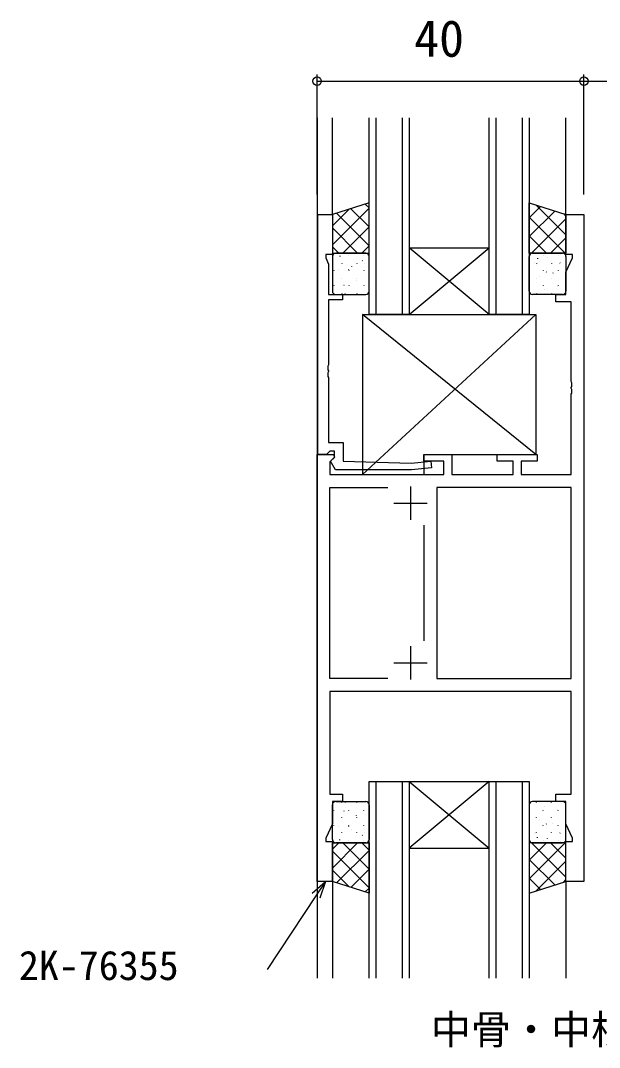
# Model space of a CAD drawing. Units: millimetres, scale not verified. Extents: x -437 to 438, y -681 to 679.
# Drawn here: x -98.4 to -11.7, y 120.7 to 274.7 of the extents above; entities that cross this region are included whole.
import ezdxf
from ezdxf.enums import TextEntityAlignment as Align

# ---------------------------------------------------------------- set-up
doc = ezdxf.new("R2010")
doc.units = ezdxf.units.MM
doc.header["$LTSCALE"] = 4
for name, color, linetype in [('0-1_USER1', 3, 'Continuous'), ('0-2_YKK_11', 7, 'Continuous'), ('0-3_YKK_12', 2, 'Continuous'), ('0-4_YKK_13', 4, 'Continuous'), ('0-6_YKK_D', 6, 'Continuous')]:
    doc.layers.add(name, color=color, linetype=linetype)
doc.styles.add('ＭＳ ゴシック', font='')
doc.styles.get('ＭＳ ゴシック').set_extended_font_data('MS Gothic')

msp = doc.modelspace()

# ---------------------------------------------------------------- linework, layer by layer
at = {"layer": '0-2_YKK_11'}
for p, q in [((-40.017, 204.815), (-40.017, 199.815)), ((-42.517, 202.315), (-37.517, 202.315)), ((-38.017, 199.042), (-38.017, 181.687)), ((-40.017, 180.915), (-40.017, 175.915)), ((-42.517, 178.415), (-37.517, 178.415))]:
    msp.add_line(p, q, dxfattribs=at)
for points in [[(-14.017, 245.615), (-14.017, 145.615), (-16.717, 145.615), (-16.717, 151.615), (-15.717, 151.615), (-15.717, 152.115), (-16.717, 154.259), (-16.717, 157.615), (-18.217, 157.615), (-18.217, 158.715), (-15.947, 158.715), (-15.947, 174.115), (-52.087, 174.115), (-52.087, 158.715), (-50.217, 158.715), (-50.217, 157.615), (-51.717, 157.615), (-51.717, 154.259), (-52.717, 152.115), (-52.717, 151.615), (-51.717, 151.615), (-51.717, 145.615), (-54.017, 145.615), (-54.017, 209.615), (-51.541, 209.615), (-51.38, 209.227), (-52.087, 208.52), (-52.087, 206.615), (-35.017, 206.615), (-35.017, 208.615), (-38.017, 208.615), (-38.017, 209.615), (-33.817, 209.615), (-33.817, 206.615), (-24.617, 206.615), (-24.617, 208.615), (-27.017, 208.615), (-27.017, 209.615), (-21.017, 209.615), (-21.017, 208.615)], [(-21.017, 208.615), (-23.417, 208.615), (-23.417, 206.615), (-15.947, 206.615), (-15.947, 218.656), (-15.827, 218.84), (-15.827, 219.39), (-15.947, 219.573), (-15.947, 219.656), (-15.827, 219.84), (-15.827, 220.39), (-15.947, 220.573), (-15.947, 232.515), (-18.217, 232.515), (-18.217, 233.615), (-16.717, 233.615), (-16.717, 236.97), (-15.717, 239.115), (-15.717, 239.615), (-16.717, 239.615), (-16.717, 245.615), (-14.017, 245.615)], [(-43.43, 176.045), (-52.087, 176.045), (-52.087, 204.685), (-43.43, 204.685)]]:
    msp.add_lwpolyline(points, dxfattribs=at)
for points in [[(-53.917, 209.615), (-53.917, 245.615), (-51.717, 245.615), (-51.717, 239.615), (-52.717, 239.615), (-52.717, 239.115), (-52.287, 238.193), (-52.287, 233.615), (-50.217, 233.615), (-50.217, 232.815), (-52.287, 232.815), (-52.287, 223.073), (-52.407, 222.89), (-52.407, 222.34), (-52.287, 222.156), (-52.287, 222.073), (-52.407, 221.89), (-52.407, 221.34), (-52.287, 221.156), (-52.287, 211.415), (-50.117, 211.415), (-50.117, 208.615), (-39.917, 208.315), (-36.967, 208.612), (-36.867, 207.617), (-39.867, 207.315), (-51.24, 207.315), (-51.991, 208.615), (-51.417, 209.188), (-51.417, 210.115), (-52.087, 210.115), (-52.287, 209.915), (-52.587, 209.615)], [(-36.087, 204.685), (-36.087, 176.045), (-15.947, 176.045), (-15.947, 204.685)]]:
    msp.add_lwpolyline(points, close=True, dxfattribs=at)
at = {"layer": '0-3_YKK_12'}
for p, q in [((-54.017, 260.115), (-54.017, 131.115)), ((-51.717, 245.615), (-51.717, 260.115)), ((-46.217, 230.615), (-46.217, 260.115)), ((-45.217, 260.115), (-45.217, 230.615)), ((-41.217, 230.615), (-41.217, 260.115)), ((-28.217, 230.615), (-28.217, 260.115)), ((-27.217, 260.115), (-27.217, 230.615)), ((-23.217, 230.615), (-23.217, 260.115)), ((-16.717, 245.615), (-16.717, 260.115)), ((-40.217, 240.615), (-28.217, 240.615)), ((-40.217, 230.615), (-28.217, 240.615)), ((-28.217, 230.615), (-40.217, 240.615)), ((-40.217, 230.615), (-28.217, 230.615)), ((-45.217, 160.615), (-45.217, 131.115)), ((-41.217, 131.115), (-41.217, 160.615)), ((-40.217, 160.615), (-28.217, 160.615)), ((-40.217, 160.615), (-28.217, 150.615)), ((-28.217, 160.615), (-40.217, 150.615)), ((-27.217, 160.615), (-27.217, 131.115)), ((-23.217, 131.115), (-23.217, 160.615)), ((-40.217, 150.615), (-28.217, 150.615)), ((-51.717, 145.615), (-51.717, 131.115)), ((-16.717, 145.615), (-16.717, 131.115))]:
    msp.add_line(p, q, dxfattribs=at)
for points in [[(-40.217, 260.115), (-40.217, 230.615), (-46.217, 230.615)], [(-22.217, 260.115), (-22.217, 230.615), (-28.217, 230.615)], [(-46.217, 131.115), (-46.217, 160.615), (-40.217, 160.615), (-40.217, 131.115)], [(-28.217, 131.115), (-28.217, 160.615), (-22.217, 160.615), (-22.217, 131.115)]]:
    msp.add_lwpolyline(points, dxfattribs=at)
at = {"layer": '0-4_YKK_13'}
for p, q in [((-51.717, 241.08), (-46.217, 246.58)), ((-51.717, 243.908), (-49.225, 246.4)), ((-48.937, 246.491), (-46.217, 243.771)), ((-46.787, 247.169), (-46.217, 246.599)), ((-22.217, 245.124), (-20.526, 246.815)), ((-21.185, 247.023), (-16.717, 242.555)), ((-51.088, 245.813), (-46.217, 240.942)), ((-22.217, 242.295), (-18.375, 246.137)), ((-22.217, 245.227), (-16.82, 239.83)), ((-21.854, 239.83), (-16.717, 244.967)), ((-17.055, 245.721), (-16.717, 245.383)), ((-51.717, 243.614), (-47.933, 239.83)), ((-50.138, 239.83), (-46.217, 243.751)), ((-22.217, 242.398), (-19.649, 239.83)), ((-19.026, 239.83), (-16.717, 242.139)), ((-51.717, 240.785), (-50.761, 239.83)), ((-47.31, 239.83), (-46.217, 240.923)), ((-51.717, 239.33), (-51.717, 234.115)), ((-51.536, 239.41), (-51.534, 239.403)), ((-51.502, 239.535), (-51.502, 239.497)), ((-46.717, 239.83), (-51.217, 239.83)), ((-50.619, 239.4), (-50.577, 239.337)), ((-49.259, 239.535), (-49.259, 239.497)), ((-47.241, 238.736), (-47.2, 238.674)), ((-47.017, 239.535), (-47.017, 239.497)), ((-46.217, 234.115), (-46.217, 239.33)), ((-22.217, 234.115), (-22.217, 239.33)), ((-21.717, 239.83), (-17.217, 239.83)), ((-21.003, 239.049), (-20.962, 238.986)), ((-20.107, 239.535), (-20.107, 239.497)), ((-19.498, 239.191), (-19.495, 239.184)), ((-17.864, 239.535), (-17.864, 239.497)), ((-17.526, 239.64), (-17.524, 239.633)), ((-16.717, 239.33), (-16.717, 234.115)), ((-51.502, 237.255), (-51.502, 237.217)), ((-50.808, 237.353), (-50.805, 237.346)), ((-50.291, 238.323), (-50.291, 238.286)), ((-49.284, 237.383), (-49.242, 237.32)), ((-49.259, 237.255), (-49.259, 237.217)), ((-48.836, 237.802), (-48.834, 237.795)), ((-48.048, 238.323), (-48.048, 238.286)), ((-47.017, 237.255), (-47.017, 237.217)), ((-46.877, 238.287), (-46.874, 238.28)), ((-21.369, 238.459), (-21.367, 238.452)), ((-21.138, 238.323), (-21.138, 238.286)), ((-20.107, 237.255), (-20.107, 237.217)), ((-18.896, 238.323), (-18.896, 238.286)), ((-17.864, 237.255), (-17.864, 237.217)), ((-17.626, 238.385), (-17.584, 238.323)), ((-16.798, 237.583), (-16.795, 237.576)), ((-50.291, 236.043), (-50.291, 236.006)), ((-48.107, 235.745), (-48.105, 235.738)), ((-48.048, 236.043), (-48.048, 236.006)), ((-21.138, 236.043), (-21.138, 236.006)), ((-20.628, 236.366), (-20.626, 236.359)), ((-19.668, 237.032), (-19.627, 236.969)), ((-18.896, 236.043), (-18.896, 236.006)), ((-18.669, 236.851), (-18.667, 236.844)), ((-51.502, 234.975), (-51.502, 234.937)), ((-49.979, 235.013), (-49.976, 235.006)), ((-49.259, 234.975), (-49.259, 234.937)), ((-47.017, 234.975), (-47.017, 234.937)), ((-20.107, 234.975), (-20.107, 234.937)), ((-19.9, 234.309), (-19.897, 234.302)), ((-17.928, 234.758), (-17.926, 234.751)), ((-17.864, 234.975), (-17.864, 234.937)), ((-51.217, 233.615), (-46.717, 233.615)), ((-50.291, 233.763), (-50.291, 233.726)), ((-49.838, 233.781), (-49.797, 233.718)), ((-48.048, 233.763), (-48.048, 233.726)), ((-17.217, 233.615), (-21.717, 233.615)), ((-21.138, 233.763), (-21.138, 233.726)), ((-18.896, 233.763), (-18.896, 233.726)), ((-47.217, 230.615), (-47.217, 206.615)), ((-21.217, 230.615), (-47.217, 206.615)), ((-21.217, 209.615), (-47.217, 230.615)), ((-38.017, 209.615), (-38.017, 206.615)), ((-38.017, 209.615), (-21.217, 209.615)), ((-47.217, 206.615), (-38.017, 206.615)), ((-51.717, 151.9), (-51.717, 157.115)), ((-51.217, 157.615), (-46.717, 157.615)), ((-50.291, 157.466), (-50.291, 157.503)), ((-49.838, 157.449), (-49.797, 157.511)), ((-48.048, 157.466), (-48.048, 157.503)), ((-46.217, 157.115), (-46.217, 151.9)), ((-22.217, 157.115), (-22.217, 151.9)), ((-17.217, 157.615), (-21.717, 157.615)), ((-21.138, 157.466), (-21.138, 157.503)), ((-18.896, 157.466), (-18.896, 157.503)), ((-16.717, 151.9), (-16.717, 157.115)), ((-51.502, 156.255), (-51.502, 156.292)), ((-49.979, 156.217), (-49.976, 156.224)), ((-49.259, 156.255), (-49.259, 156.292)), ((-47.017, 156.255), (-47.017, 156.292)), ((-20.107, 156.255), (-20.107, 156.292)), ((-19.9, 156.92), (-19.897, 156.927)), ((-17.928, 156.471), (-17.926, 156.478)), ((-17.864, 156.255), (-17.864, 156.292)), ((-51.502, 153.975), (-51.502, 154.012)), ((-50.291, 155.186), (-50.291, 155.223)), ((-49.259, 153.975), (-49.259, 154.012)), ((-48.107, 155.485), (-48.105, 155.492)), ((-48.048, 155.186), (-48.048, 155.223)), ((-47.017, 153.975), (-47.017, 154.012)), ((-21.138, 155.186), (-21.138, 155.223)), ((-20.628, 154.863), (-20.626, 154.87)), ((-20.107, 153.975), (-20.107, 154.012)), ((-19.668, 154.198), (-19.627, 154.26)), ((-18.896, 155.186), (-18.896, 155.223)), ((-18.669, 154.378), (-18.667, 154.386)), ((-17.864, 153.975), (-17.864, 154.012)), ((-50.808, 153.876), (-50.805, 153.884)), ((-50.291, 152.906), (-50.291, 152.943)), ((-49.284, 153.847), (-49.242, 153.909)), ((-48.836, 153.427), (-48.834, 153.434)), ((-48.048, 152.906), (-48.048, 152.943)), ((-47.241, 152.493), (-47.2, 152.556)), ((-46.877, 152.943), (-46.874, 152.95)), ((-21.369, 152.77), (-21.367, 152.777)), ((-21.138, 152.906), (-21.138, 152.943)), ((-18.896, 152.906), (-18.896, 152.943)), ((-17.626, 152.844), (-17.584, 152.907)), ((-16.798, 153.646), (-16.795, 153.654)), ((-51.717, 150.444), (-50.761, 151.4)), ((-51.717, 147.616), (-47.933, 151.4)), ((-51.536, 151.819), (-51.534, 151.826)), ((-51.502, 151.695), (-51.502, 151.732)), ((-46.717, 151.4), (-51.217, 151.4)), ((-50.619, 151.83), (-50.577, 151.892)), ((-50.138, 151.4), (-46.217, 147.478)), ((-49.259, 151.695), (-49.259, 151.732)), ((-47.31, 151.4), (-46.217, 150.306)), ((-47.017, 151.695), (-47.017, 151.732)), ((-22.217, 148.831), (-19.649, 151.4)), ((-22.217, 146.003), (-16.82, 151.4)), ((-21.854, 151.4), (-16.717, 146.262)), ((-21.717, 151.4), (-17.217, 151.4)), ((-21.003, 152.181), (-20.962, 152.243)), ((-20.107, 151.695), (-20.107, 151.732)), ((-19.498, 152.038), (-19.495, 152.045)), ((-19.026, 151.4), (-16.717, 149.091)), ((-17.864, 151.695), (-17.864, 151.732)), ((-17.526, 151.589), (-17.524, 151.596)), ((-51.717, 150.15), (-46.217, 144.65)), ((-51.088, 145.416), (-46.217, 150.287)), ((-22.217, 148.934), (-18.375, 145.092)), ((-21.185, 144.206), (-16.717, 148.674)), ((-51.717, 147.321), (-49.225, 144.829)), ((-48.937, 144.738), (-46.217, 147.459)), ((-22.217, 146.105), (-20.526, 144.414)), ((-17.055, 145.508), (-16.717, 145.846)), ((-46.787, 144.061), (-46.217, 144.63))]:
    msp.add_line(p, q, dxfattribs=at)
for points in [[(-51.717, 245.615), (-51.717, 239.83), (-46.217, 239.83), (-46.217, 247.348)], [(-16.717, 245.615), (-16.717, 239.83), (-22.217, 239.83), (-22.217, 247.348)], [(-51.717, 145.615), (-51.717, 151.4), (-46.217, 151.4), (-46.217, 143.881)], [(-16.717, 145.615), (-16.717, 151.4), (-22.217, 151.4), (-22.217, 143.881)]]:
    msp.add_lwpolyline(points, close=True, dxfattribs=at)
msp.add_lwpolyline([(-47.217, 230.615), (-21.217, 230.615), (-21.217, 209.615)], dxfattribs=at)
for centre, start, end in [((-51.217, 239.33), 90, 180), ((-46.717, 239.33), 0, 90), ((-21.717, 239.33), 90, 180), ((-17.217, 239.33), 0, 90), ((-51.217, 234.115), 180, 270), ((-46.717, 234.115), 270, 0), ((-21.717, 234.115), 180, 270), ((-17.217, 234.115), 270, 0), ((-51.217, 157.115), 90, 180), ((-46.717, 157.115), 0, 90), ((-21.717, 157.115), 90, 180), ((-17.217, 157.115), 0, 90), ((-51.217, 151.9), 180, 270), ((-46.717, 151.9), 270, 0), ((-21.717, 151.9), 180, 270), ((-17.217, 151.9), 270, 0)]:
    msp.add_arc(centre, 0.5, start, end, dxfattribs=at)
at = {"layer": '0-6_YKK_D'}
for p, q in [((-54.017, 248.615), (-54.017, 266.615)), ((-14.017, 248.615), (-14.017, 266.615)), ((-14.017, 248.615), (-14.017, 266.615)), ((-54.017, 265.615), (-14.017, 265.615)), ((-14.017, 265.615), (-2.517, 265.615))]:
    msp.add_line(p, q, dxfattribs=at)
for points in [[(-52.764, 145.615), (-54.175, 143.491), (-61.513, 132.446)], [(-54.744, 143.869), (-52.764, 145.615), (-53.606, 143.113)]]:
    msp.add_lwpolyline(points, dxfattribs=at)
for centre in [(-54.017, 265.615), (-14.017, 265.615), (-14.017, 265.615)]:
    msp.add_circle(centre, 0.637, dxfattribs=at)

# ---------------------------------------------------------------- texts
at = {"layer": '0-1_USER1', "style": 'ＭＳ ゴシック'}
msp.add_text('中骨・中桟部', height=4.399, dxfattribs=at).set_placement((-36.95, 119.901), align=Align.BOTTOM_LEFT)
at = {"layer": '0-6_YKK_D', "style": 'ＭＳ ゴシック'}
for s, height, p in [('40', 5.499, (-39.471, 267.615)), ('2K-76355', 4.399, (-98.701, 129.519))]:
    msp.add_text(s, height=height, dxfattribs=at).set_placement(p, align=Align.BOTTOM_LEFT)

doc.saveas('drawing.dxf')
